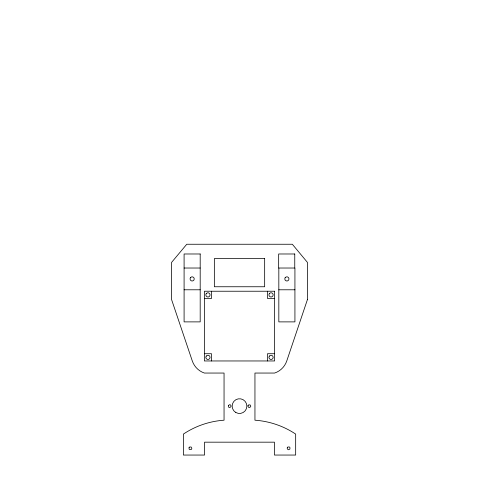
<?xml version="1.0" encoding="UTF-8"?>
<svg xmlns="http://www.w3.org/2000/svg" width="479" height="479" viewBox="0 0 479 479"><rect width="100%" height="100%" fill="white"/><g stroke="black" fill="none" stroke-linecap="round" stroke-linejoin="round"><path stroke-width="0.72" d="M184.092 268.024L200.192 268.024M184.092 289.789L200.192 289.789M278.826 289.789L294.926 289.789M204.395 298.489L211.502 298.489L211.502 291.244M274.605 298.477L267.498 298.477L267.498 291.232M204.395 353.718L211.502 353.718L211.502 360.962M274.605 353.718L267.498 353.718L267.498 360.962M294.926 268.024L294.926 321.882L278.826 321.882L278.826 268.024M228.435 405.402L228.435 406.833L228.956 407.354L229.675 407.545L230.914 406.833L230.914 405.402L230.387 404.881L229.675 404.689L228.435 405.402M248.11 405.402L247.918 406.12L248.631 407.36L249.349 407.551L250.583 406.833L250.774 406.12L250.062 404.881L248.631 404.881L248.11 405.402M287.352 447.53L287.155 448.266L287.897 449.553L288.639 449.751L289.921 449.009L289.921 447.53L289.376 446.985L287.897 446.985L287.352 447.53M189.097 447.518L189.061 448.997L189.594 449.547L191.073 449.577L191.624 449.051L191.839 448.314L191.127 447.015L189.648 446.985L189.097 447.518M190.438 277.664L190.031 278.91L190.438 280.149L191.492 280.916L192.798 280.916L193.851 280.149L194.252 278.91L193.851 277.664L192.798 276.904L191.492 276.904L190.438 277.664M206.209 293.627L205.802 294.89L206.209 296.148L207.287 296.932L208.61 296.932L209.688 296.148L210.095 294.89L209.688 293.627L208.61 292.849L207.287 292.849L206.209 293.627M206.209 356.101L205.802 357.364L206.209 358.627L207.287 359.406L208.61 359.406L209.688 358.627L210.095 357.364L209.688 356.101L208.61 355.322L207.287 355.322L206.209 356.101M269.312 293.615L268.905 294.878L269.312 296.142L270.39 296.92L271.713 296.92L272.791 296.142L273.198 294.878L272.791 293.615L271.713 292.837L270.39 292.837L269.312 293.615M285.173 277.664L284.771 278.91L285.173 280.149L286.226 280.916L287.532 280.916L288.586 280.149L288.987 278.91L288.586 277.664L287.532 276.904L286.226 276.904L285.173 277.664M269.312 356.101L268.905 357.364L269.312 358.627L270.39 359.406L271.713 359.406L272.791 358.627L273.198 357.364L272.791 356.101L271.713 355.322L270.39 355.322L269.312 356.101M307.428 299.585L286.759 360.962A19.19 19.19 0 0 1 274.605 373.051L254.948 373.051L254.948 420.203A83.801 83.801 0 0 1 295.669 434.088L295.669 455.05L274.443 455.05L274.443 442.177L204.545 442.177L204.545 455.05L183.391 455.05L183.391 434.088A83.574 83.574 0 0 1 224.052 420.203L224.052 373.051L204.395 373.051A19.268 19.268 0 0 1 192.301 360.962L171.572 299.561L171.572 262.414L186.756 244.254L292.334 244.254L307.428 262.396L307.428 299.585M200.192 253.984L184.092 253.984L184.092 321.882L200.192 321.882L200.192 253.984M294.759 253.984L278.658 253.984L278.658 268.024L294.759 268.024L294.759 253.984M264.659 258.57L214.352 258.57L214.352 286.753L264.659 286.753L264.659 258.57M274.605 291.232L204.395 291.232L204.395 360.962L274.605 360.962L274.605 291.232M235.824 412.497A7.371 7.371 0 0 0 246.877 406.12A7.371 7.371 0 0 0 235.824 399.737A7.371 7.371 0 0 0 235.824 412.497"/></g></svg>
